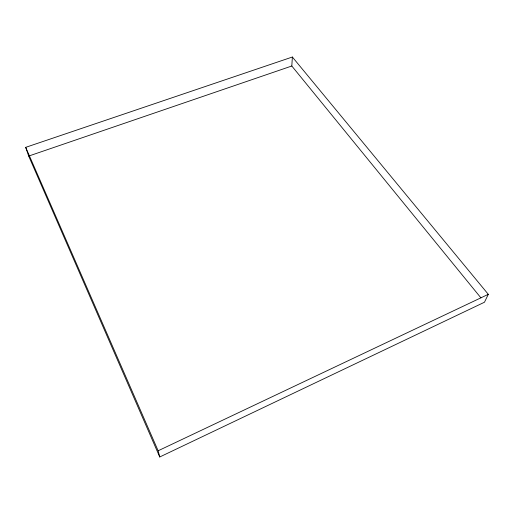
<?xml version="1.0" encoding="UTF-8"?>
<svg xmlns="http://www.w3.org/2000/svg" width="514" height="514" viewBox="0 0 514 514"><rect width="100%" height="100%" fill="white"/><g stroke="black" fill="none" stroke-linecap="round" stroke-linejoin="round"><path stroke-width="0.77" d="M480.924 297.876L291.811 66.004L292.37 57.022L25.7 147.345L28.688 156.07L159.751 456.978L484.471 302.226L488.3 294.323L292.37 57.022M159.751 456.978L158.145 450.772L488.3 294.323M28.688 156.07L291.811 66.004M25.7 147.345L158.145 450.772"/></g></svg>
